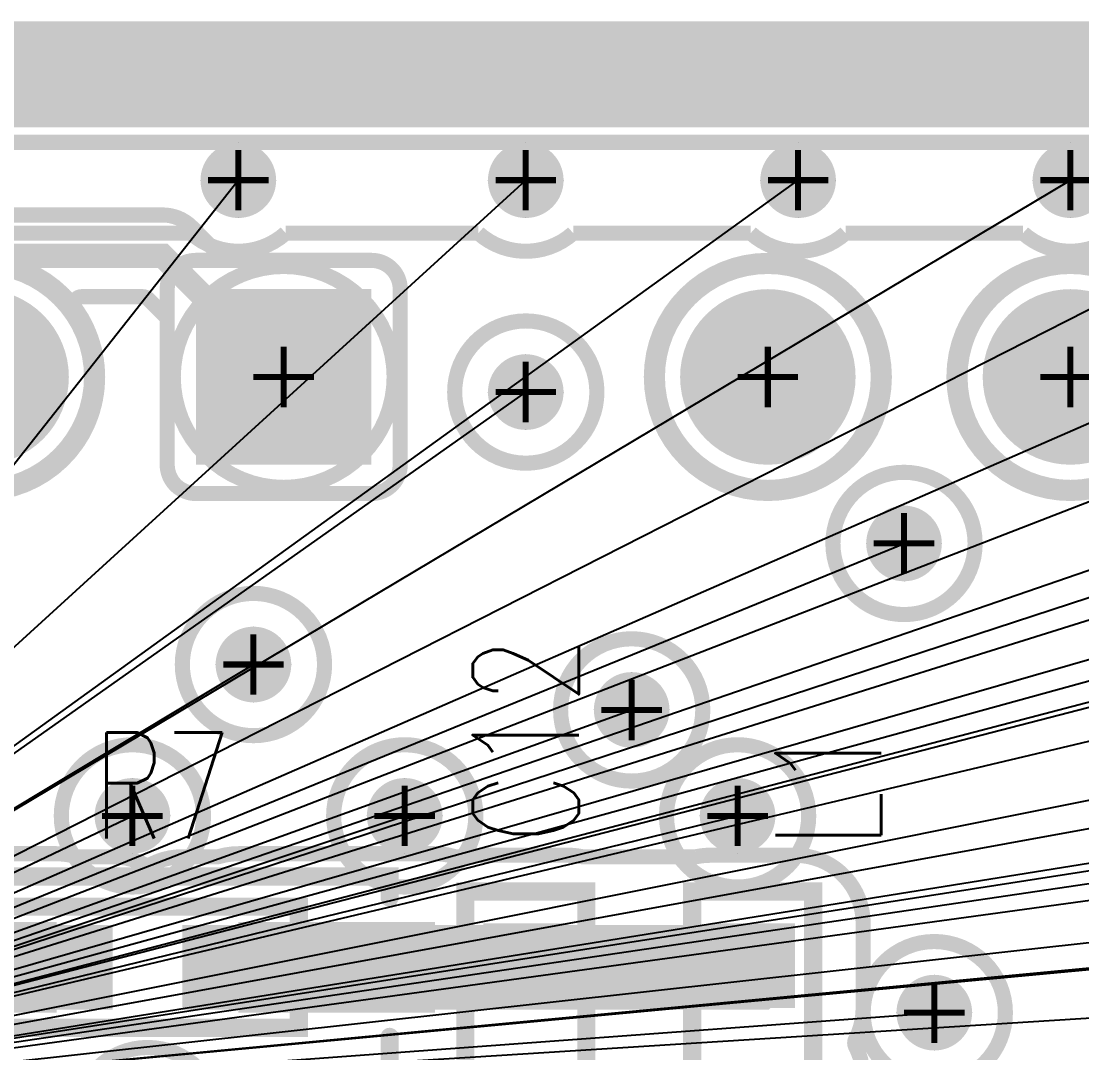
# Model space of a CAD drawing. Extents: x -1.33 to 3.2, y -3.63 to 2.02.
# Drawn here: x 0.4533 to 0.8037, y 1.6768 to 2.0175 of the extents above; entities that cross this region are included whole.
import ezdxf
from ezdxf.enums import TextEntityAlignment as Align

# ---------------------------------------------------------------- set-up
doc = ezdxf.new("R2010")
doc.units = 0
for name, pattern in [('SIG_0', [2, 1, 1]), ('SIG_52', [2, 1, 1]), ('SIG_54', [2, 1, 1]), ('SIG_60', [2, 1, 1]), ('SIG_75', [2, 1, 1])]:
    doc.linetypes.add(name, pattern=pattern)
for name, color, linetype in [('2D_LINE_125', 3, 'CONTINUOUS'), ('2D_LINE_126', 6, 'CONTINUOUS'), ('BOARD_OUTLINE_00', 254, 'CONTINUOUS'), ('DRIL_PLTE_THRU_01', 16, 'CONTINUOUS'), ('DRIL_PLTE_THRU_02', 106, 'CONTINUOUS'), ('DRIL_PLTE_THRU_03', 255, 'CONTINUOUS'), ('DRIL_PLTE_THRU_04', 176, 'CONTINUOUS'), ('DRIL_SYMBOL', 254, 'CONTINUOUS'), ('LINK_00', 254, 'CONTINUOUS'), ('PADS_BOT', 5, 'CONTINUOUS'), ('PADS_INNER', 1, 'CONTINUOUS'), ('PADS_TOP', 1, 'CONTINUOUS'), ('PART_NAME_123', 255, 'CONTINUOUS'), ('PART_NAME_124', 216, 'CONTINUOUS'), ('PART_TOP_2DLINE_123', 255, 'CONTINUOUS'), ('POUR_OUTLINE_01', 1, 'CONTINUOUS'), ('POUR_OUTLINE_02', 112, 'CONTINUOUS'), ('POUR_OUTLINE_03', 222, 'CONTINUOUS'), ('POUR_OUTLINE_04', 5, 'CONTINUOUS'), ('POUR_VIATHERM_01', 1, 'CONTINUOUS'), ('POUR_VIATHERM_02', 112, 'CONTINUOUS'), ('POUR_VIATHERM_04', 5, 'CONTINUOUS'), ('POUR_VOID_01', 1, 'CONTINUOUS'), ('POUR_VOID_02', 112, 'CONTINUOUS'), ('POUR_VOID_03', 222, 'CONTINUOUS'), ('POUR_VOID_04', 5, 'CONTINUOUS'), ('TRACE_01', 1, 'CONTINUOUS'), ('TRACE_04', 5, 'CONTINUOUS'), ('VIAPTS', 34, 'CONTINUOUS')]:
    doc.layers.add(name, color=color, linetype=linetype)
doc.styles.add('W0$005', font='simplex', dxfattribs={"width": 0.75})
doc.styles.add('W0$006', font='simplex', dxfattribs={"width": 0.75})

# ---------------------------------------------------------------- blocks, each defined once
blk = doc.blocks.new('BOARD_1')
at = {"layer": 'BOARD_OUTLINE_00', "const_width": 0.01}
blk.add_lwpolyline([(-0.04, 0), (2.56, 0), (2.56, 0.1), (2.65685, 0.19685), (2.65685, 1.45669), (2.56, 1.55354), (2.56, 2.1), (-0.04, 2.1)], close=True, dxfattribs=at)
blk = doc.blocks.new('DRAWING_9')
at = {"layer": '2D_LINE_125', "const_width": 0.035}
blk.add_lwpolyline([(-0.04, 0), (2.56, 0), (2.56, 0.1), (2.65685, 0.19685), (2.65685, 1.45669), (2.56, 1.55354), (2.56, 2.1), (-0.04, 2.1)], close=True, dxfattribs=at)
blk = doc.blocks.new('DRAWING_10')
at = {"layer": '2D_LINE_126', "const_width": 0.035}
blk.add_lwpolyline([(-0.04, 0), (2.56, 0), (2.56, 0.1), (2.65685, 0.19685), (2.65685, 1.45669), (2.56, 1.55354), (2.56, 2.1), (-0.04, 2.1)], close=True, dxfattribs=at)
blk = doc.blocks.new('POUR_VOID_698')
at = {"layer": 'POUR_VOID_01', "const_width": 0.005}
blk.add_lwpolyline([(-16.5385, -16, 1), (-16.4615, -16, 1)], format="xyb", close=True, dxfattribs=at)
blk = doc.blocks.new('POUR_VOID_697')
at = {"layer": 'POUR_VOID_01', "const_width": 0.005}
blk.add_lwpolyline([(-16.3615, -15.971), (-16.3615, -16.029, -0.414214), (-16.371, -16.0385), (-16.429, -16.0385, -0.414214), (-16.4385, -16.029), (-16.4385, -15.971, -0.414214), (-16.429, -15.9615), (-16.371, -15.9615, -0.414214)], format="xyb", close=True, dxfattribs=at)
blk = doc.blocks.new('POUR_VOID_696')
at = {"layer": 'POUR_VOID_01', "const_width": 0.005}
blk.add_lwpolyline([(-16.2785, -16, 1), (-16.2015, -16, 1)], format="xyb", close=True, dxfattribs=at)
blk = doc.blocks.new('POUR_VOID_695')
at = {"layer": 'POUR_VOID_01', "const_width": 0.005}
blk.add_lwpolyline([(-16.54, -16.1575), (-16.475, -16.1575, -0.071067), (-16.4687, -16.1584, 0.071068), (-16.468, -16.1585), (-16.4565, -16.1585, -0.12007), (-16.44615, -16.16102, 0.243655), (-16.44385, -16.16102, -0.12007), (-16.4335, -16.1585), (-16.422, -16.1585, 0.071068), (-16.4213, -16.1584, -0.071067), (-16.415, -16.1575), (-16.35, -16.1575, -0.071067), (-16.3437, -16.1584, 0.071068), (-16.343, -16.1585), (-16.33897, -16.1585, 0.050124), (-16.33848, -16.15845, -0.050126), (-16.334, -16.158), (-16.306, -16.158, -0.050126), (-16.30152, -16.15845, 0.050124), (-16.30103, -16.1585), (-16.26397, -16.1585, 0.050124), (-16.26348, -16.15845, -0.050126), (-16.259, -16.158), (-16.231, -16.158, -0.414214), (-16.2085, -16.1805), (-16.2085, -16.2085, -0.12007), (-16.21102, -16.21885, 0.243655), (-16.21102, -16.22115, -0.12007), (-16.2085, -16.2315)], format="xyb", dxfattribs=at)
blk = doc.blocks.new('POUR_VOID_694')
at = {"layer": 'POUR_VOID_01', "const_width": 0.005}
blk.add_lwpolyline([(-16.1785, -16, 1), (-16.1015, -16, 1)], format="xyb", close=True, dxfattribs=at)
blk = doc.blocks.new('POUR_OUTLINE_677')
at = {"layer": 'POUR_OUTLINE_01', "const_width": 0.005}
blk.add_lwpolyline([(-15.36565, -16.56621), (-15.36565, -16.55366, 0.198912), (-15.36638, -16.55189), (-15.45591, -16.46237, -0.198912), (-15.4625, -16.44646), (-15.4625, -15.925, 0.414214), (-15.465, -15.9225), (-18.015, -15.9225, 0.414214), (-18.0175, -15.925), (-18.0175, -17.975, 0.414214), (-18.015, -17.9775), (-15.465, -17.9775, 0.414214), (-15.4625, -17.975), (-15.4625, -17.9, -0.198912), (-15.45591, -17.88409), (-15.36638, -17.79456, 0.198912), (-15.36565, -17.79279), (-15.36565, -17.78025, 0.661266), (-15.36988, -17.77845, -2.350215), (-15.36988, -17.67037, 0.661266), (-15.36565, -17.66857), (-15.36565, -16.67789, 0.661266), (-15.36988, -16.67609, -2.350215), (-15.36988, -16.56801, 0.661266)], format="xyb", close=True, dxfattribs=at)
for name in ['POUR_VOID_698', 'POUR_VOID_697', 'POUR_VOID_696', 'POUR_VOID_694', 'POUR_VOID_695']:
    blk.add_blockref(name, (0, 0))
blk = doc.blocks.new('POUR_VIATHERM_749')
at = {"layer": 'POUR_VIATHERM_01'}
for points in [[(-16.25, -16.1325), (-16.25, -16.1325)], [(-16.2625, -16.145), (-16.2625, -16.145)], [(-16.2375, -16.145), (-16.2375, -16.145)], [(-16.25, -16.1575), (-16.25, -16.1575)]]:
    blk.add_lwpolyline(points, dxfattribs=at)
blk = doc.blocks.new('POUR_VIATHERM_750')
at = {"layer": 'POUR_VIATHERM_01'}
for points in [[(-16.45, -16.1325), (-16.45, -16.1325)], [(-16.4625, -16.145), (-16.4625, -16.145)], [(-16.4375, -16.145), (-16.4375, -16.145)], [(-16.45, -16.1575), (-16.45, -16.1575)]]:
    blk.add_lwpolyline(points, dxfattribs=at)
blk = doc.blocks.new('POUR_VIATHERM_751')
at = {"layer": 'POUR_VIATHERM_01'}
for points in [[(-16.36, -16.1325), (-16.36, -16.1325)], [(-16.3725, -16.145), (-16.3725, -16.145)], [(-16.3475, -16.145), (-16.3475, -16.145)], [(-16.36, -16.1575), (-16.36, -16.1575)]]:
    blk.add_lwpolyline(points, dxfattribs=at)
blk = doc.blocks.new('POUR_VIATHERM_915')
at = {"layer": 'POUR_VIATHERM_01'}
for points in [[(-16.185, -16.1975), (-16.185, -16.1975)], [(-16.1975, -16.21), (-16.1975, -16.21)], [(-16.1725, -16.21), (-16.1725, -16.21)], [(-16.185, -16.2225), (-16.185, -16.2225)]]:
    blk.add_lwpolyline(points, dxfattribs=at)
blk = doc.blocks.new('POUR_VIATHERM_1140')
at = {"layer": 'POUR_VIATHERM_01'}
for points in [[(-16.32, -15.9225), (-16.32, -15.9225)], [(-16.3325, -15.935), (-16.3325, -15.935)], [(-16.3075, -15.935), (-16.3075, -15.935)], [(-16.32, -15.9475), (-16.32, -15.9475)]]:
    blk.add_lwpolyline(points, dxfattribs=at)
blk = doc.blocks.new('POUR_VIATHERM_1141')
at = {"layer": 'POUR_VIATHERM_01'}
for points in [[(-16.32, -15.9925), (-16.32, -15.9925)], [(-16.3325, -16.005), (-16.3325, -16.005)], [(-16.3075, -16.005), (-16.3075, -16.005)], [(-16.32, -16.0175), (-16.32, -16.0175)]]:
    blk.add_lwpolyline(points, dxfattribs=at)
blk = doc.blocks.new('POUR_VIATHERM_1142')
at = {"layer": 'POUR_VIATHERM_01'}
for points in [[(-16.23, -15.9225), (-16.23, -15.9225)], [(-16.2425, -15.935), (-16.2425, -15.935)], [(-16.2175, -15.935), (-16.2175, -15.935)], [(-16.23, -15.9475), (-16.23, -15.9475)]]:
    blk.add_lwpolyline(points, dxfattribs=at)
blk = doc.blocks.new('POUR_VIATHERM_1144')
at = {"layer": 'POUR_VIATHERM_01'}
for points in [[(-16.14, -15.9225), (-16.14, -15.9225)], [(-16.1525, -15.935), (-16.1525, -15.935)], [(-16.1275, -15.935), (-16.1275, -15.935)], [(-16.14, -15.9475), (-16.14, -15.9475)]]:
    blk.add_lwpolyline(points, dxfattribs=at)
blk = doc.blocks.new('POUR_VIATHERM_1166')
at = {"layer": 'POUR_VIATHERM_01'}
for points in [[(-16.195, -16.0425), (-16.195, -16.0425)], [(-16.2075, -16.055), (-16.2075, -16.055)], [(-16.1825, -16.055), (-16.1825, -16.055)], [(-16.195, -16.0675), (-16.195, -16.0675)]]:
    blk.add_lwpolyline(points, dxfattribs=at)
blk = doc.blocks.new('POUR_VIATHERM_1226')
at = {"layer": 'POUR_VIATHERM_01'}
for points in [[(-16.41, -16.0825), (-16.41, -16.0825)], [(-16.4225, -16.095), (-16.4225, -16.095)], [(-16.3975, -16.095), (-16.3975, -16.095)], [(-16.41, -16.1075), (-16.41, -16.1075)]]:
    blk.add_lwpolyline(points, dxfattribs=at)
blk = doc.blocks.new('POUR_VIATHERM_1228')
at = {"layer": 'POUR_VIATHERM_01'}
for points in [[(-16.285, -16.0975), (-16.285, -16.0975)], [(-16.2975, -16.11), (-16.2975, -16.11)], [(-16.2725, -16.11), (-16.2725, -16.11)], [(-16.285, -16.1225), (-16.285, -16.1225)]]:
    blk.add_lwpolyline(points, dxfattribs=at)
blk = doc.blocks.new('POUR_VIATHERM_1369')
at = {"layer": 'POUR_VIATHERM_01'}
for points in [[(-16.415, -15.9225), (-16.415, -15.9225)], [(-16.4275, -15.935), (-16.4275, -15.935)], [(-16.4025, -15.935), (-16.4025, -15.935)], [(-16.415, -15.9475), (-16.415, -15.9475)]]:
    blk.add_lwpolyline(points, dxfattribs=at)
blk = doc.blocks.new('POUR_HEADER_0')
for name in ['POUR_OUTLINE_677', 'POUR_VIATHERM_1369', 'POUR_VIATHERM_1140', 'POUR_VIATHERM_1142', 'POUR_VIATHERM_1144', 'POUR_VIATHERM_1141', 'POUR_VIATHERM_1166', 'POUR_VIATHERM_1226', 'POUR_VIATHERM_1228', 'POUR_VIATHERM_750', 'POUR_VIATHERM_751', 'POUR_VIATHERM_749', 'POUR_VIATHERM_915']:
    blk.add_blockref(name, (18, 18))
blk = doc.blocks.new('POUR_VOID_26')
at = {"layer": 'POUR_VOID_04', "const_width": 0.005}
blk.add_lwpolyline([(-16.2785, -16, 1), (-16.2015, -16, 1)], format="xyb", close=True, dxfattribs=at)
blk = doc.blocks.new('POUR_VOID_24')
at = {"layer": 'POUR_VOID_04', "const_width": 0.005}
blk.add_lwpolyline([(-16.1785, -16, 1), (-16.1015, -16, 1)], format="xyb", close=True, dxfattribs=at)
blk = doc.blocks.new('POUR_VOID_12')
at = {"layer": 'POUR_VOID_04', "const_width": 0.005}
blk.add_lwpolyline([(-16.53, -15.9465), (-16.44, -15.9465, -0.198912), (-16.43045, -15.95045), (-16.42014, -15.96077, 0.198912), (-16.41837, -15.9615), (-16.371, -15.9615, -0.414214), (-16.3615, -15.971), (-16.3615, -16.029, -0.414214), (-16.371, -16.0385), (-16.429, -16.0385, -0.414214), (-16.4385, -16.029), (-16.4385, -15.98163, 0.198912), (-16.43923, -15.97986), (-16.44486, -15.97423, 0.198912), (-16.44663, -15.9735), (-16.46676, -15.9735, 0.61177), (-16.46878, -15.97746, -0.752586), (-16.51444, -16.03569, 0.30111)], format="xyb", dxfattribs=at)
blk = doc.blocks.new('POUR_OUTLINE_4')
at = {"layer": 'POUR_OUTLINE_04', "const_width": 0.005}
blk.add_lwpolyline([(-15.36565, -16.56621), (-15.36565, -16.55366, 0.198912), (-15.36638, -16.55189), (-15.45591, -16.46237, -0.198912), (-15.4625, -16.44646), (-15.4625, -15.925, 0.414214), (-15.465, -15.9225), (-18.015, -15.9225, 0.414214), (-18.0175, -15.925), (-18.0175, -17.975, 0.414214), (-18.015, -17.9775), (-15.465, -17.9775, 0.414214), (-15.4625, -17.975), (-15.4625, -17.9, -0.198912), (-15.45591, -17.88409), (-15.36638, -17.79456, 0.198912), (-15.36565, -17.79279), (-15.36565, -17.78025, 0.661266), (-15.36988, -17.77845, -2.350215), (-15.36988, -17.67037, 0.661266), (-15.36565, -17.66857), (-15.36565, -16.67789, 0.661266), (-15.36988, -16.67609, -2.350215), (-15.36988, -16.56801, 0.661266)], format="xyb", close=True, dxfattribs=at)
for name in ['POUR_VOID_12', 'POUR_VOID_26', 'POUR_VOID_24']:
    blk.add_blockref(name, (0, 0))
blk = doc.blocks.new('POUR_VIATHERM_77')
at = {"layer": 'POUR_VIATHERM_04'}
for points in [[(-16.25, -16.1325), (-16.25, -16.1325)], [(-16.2625, -16.145), (-16.2625, -16.145)], [(-16.2375, -16.145), (-16.2375, -16.145)], [(-16.25, -16.1575), (-16.25, -16.1575)]]:
    blk.add_lwpolyline(points, dxfattribs=at)
blk = doc.blocks.new('POUR_VIATHERM_78')
at = {"layer": 'POUR_VIATHERM_04'}
for points in [[(-16.45, -16.1325), (-16.45, -16.1325)], [(-16.4625, -16.145), (-16.4625, -16.145)], [(-16.4375, -16.145), (-16.4375, -16.145)], [(-16.45, -16.1575), (-16.45, -16.1575)]]:
    blk.add_lwpolyline(points, dxfattribs=at)
blk = doc.blocks.new('POUR_VIATHERM_79')
at = {"layer": 'POUR_VIATHERM_04'}
for points in [[(-16.36, -16.1325), (-16.36, -16.1325)], [(-16.3725, -16.145), (-16.3725, -16.145)], [(-16.3475, -16.145), (-16.3475, -16.145)], [(-16.36, -16.1575), (-16.36, -16.1575)]]:
    blk.add_lwpolyline(points, dxfattribs=at)
blk = doc.blocks.new('POUR_VIATHERM_213')
at = {"layer": 'POUR_VIATHERM_04'}
for points in [[(-16.185, -16.1975), (-16.185, -16.1975)], [(-16.1975, -16.21), (-16.1975, -16.21)], [(-16.1725, -16.21), (-16.1725, -16.21)], [(-16.185, -16.2225), (-16.185, -16.2225)]]:
    blk.add_lwpolyline(points, dxfattribs=at)
blk = doc.blocks.new('POUR_VIATHERM_428')
at = {"layer": 'POUR_VIATHERM_04'}
for points in [[(-16.32, -15.9225), (-16.32, -15.9225)], [(-16.3325, -15.935), (-16.3325, -15.935)], [(-16.3075, -15.935), (-16.3075, -15.935)], [(-16.32, -15.9475), (-16.32, -15.9475)]]:
    blk.add_lwpolyline(points, dxfattribs=at)
blk = doc.blocks.new('POUR_VIATHERM_429')
at = {"layer": 'POUR_VIATHERM_04'}
for points in [[(-16.32, -15.9925), (-16.32, -15.9925)], [(-16.3325, -16.005), (-16.3325, -16.005)], [(-16.3075, -16.005), (-16.3075, -16.005)], [(-16.32, -16.0175), (-16.32, -16.0175)]]:
    blk.add_lwpolyline(points, dxfattribs=at)
blk = doc.blocks.new('POUR_VIATHERM_430')
at = {"layer": 'POUR_VIATHERM_04'}
for points in [[(-16.23, -15.9225), (-16.23, -15.9225)], [(-16.2425, -15.935), (-16.2425, -15.935)], [(-16.2175, -15.935), (-16.2175, -15.935)], [(-16.23, -15.9475), (-16.23, -15.9475)]]:
    blk.add_lwpolyline(points, dxfattribs=at)
blk = doc.blocks.new('POUR_VIATHERM_432')
at = {"layer": 'POUR_VIATHERM_04'}
for points in [[(-16.14, -15.9225), (-16.14, -15.9225)], [(-16.1525, -15.935), (-16.1525, -15.935)], [(-16.1275, -15.935), (-16.1275, -15.935)], [(-16.14, -15.9475), (-16.14, -15.9475)]]:
    blk.add_lwpolyline(points, dxfattribs=at)
blk = doc.blocks.new('POUR_VIATHERM_454')
at = {"layer": 'POUR_VIATHERM_04'}
for points in [[(-16.195, -16.0425), (-16.195, -16.0425)], [(-16.2075, -16.055), (-16.2075, -16.055)], [(-16.1825, -16.055), (-16.1825, -16.055)], [(-16.195, -16.0675), (-16.195, -16.0675)]]:
    blk.add_lwpolyline(points, dxfattribs=at)
blk = doc.blocks.new('POUR_VIATHERM_514')
at = {"layer": 'POUR_VIATHERM_04'}
for points in [[(-16.41, -16.0825), (-16.41, -16.0825)], [(-16.4225, -16.095), (-16.4225, -16.095)], [(-16.3975, -16.095), (-16.3975, -16.095)], [(-16.41, -16.1075), (-16.41, -16.1075)]]:
    blk.add_lwpolyline(points, dxfattribs=at)
blk = doc.blocks.new('POUR_VIATHERM_516')
at = {"layer": 'POUR_VIATHERM_04'}
for points in [[(-16.285, -16.0975), (-16.285, -16.0975)], [(-16.2975, -16.11), (-16.2975, -16.11)], [(-16.2725, -16.11), (-16.2725, -16.11)], [(-16.285, -16.1225), (-16.285, -16.1225)]]:
    blk.add_lwpolyline(points, dxfattribs=at)
blk = doc.blocks.new('POUR_VIATHERM_655')
at = {"layer": 'POUR_VIATHERM_04'}
for points in [[(-16.415, -15.9225), (-16.415, -15.9225)], [(-16.4275, -15.935), (-16.4275, -15.935)], [(-16.4025, -15.935), (-16.4025, -15.935)], [(-16.415, -15.9475), (-16.415, -15.9475)]]:
    blk.add_lwpolyline(points, dxfattribs=at)
blk = doc.blocks.new('POUR_HEADER_1')
for name in ['POUR_OUTLINE_4', 'POUR_VIATHERM_655', 'POUR_VIATHERM_428', 'POUR_VIATHERM_430', 'POUR_VIATHERM_432', 'POUR_VIATHERM_429', 'POUR_VIATHERM_454', 'POUR_VIATHERM_514', 'POUR_VIATHERM_516', 'POUR_VIATHERM_78', 'POUR_VIATHERM_79', 'POUR_VIATHERM_77', 'POUR_VIATHERM_213']:
    blk.add_blockref(name, (18, 18))
blk = doc.blocks.new('POUR_VOID_1954')
at = {"layer": 'POUR_VOID_02', "const_width": 0.005}
blk.add_lwpolyline([(-16.5365, -16, 1), (-16.4635, -16, 1)], format="xyb", close=True, dxfattribs=at)
blk = doc.blocks.new('POUR_VOID_1951')
at = {"layer": 'POUR_VOID_02', "const_width": 0.005}
blk.add_lwpolyline([(-16.4365, -16, 1), (-16.3635, -16, 1)], format="xyb", close=True, dxfattribs=at)
blk = doc.blocks.new('POUR_VOID_1948')
at = {"layer": 'POUR_VOID_02', "const_width": 0.005}
blk.add_lwpolyline([(-16.2765, -16, 1), (-16.2035, -16, 1)], format="xyb", close=True, dxfattribs=at)
blk = doc.blocks.new('POUR_VOID_1943')
at = {"layer": 'POUR_VOID_02', "const_width": 0.005}
blk.add_lwpolyline([(-16.1765, -16, 1), (-16.1035, -16, 1)], format="xyb", close=True, dxfattribs=at)
blk = doc.blocks.new('POUR_OUTLINE_1921')
at = {"layer": 'POUR_OUTLINE_02', "const_width": 0.005}
blk.add_lwpolyline([(-15.36565, -17.63338), (-15.36565, -16.71308, -1.466646), (-15.40121, -16.51706), (-15.45591, -16.46237, -0.198912), (-15.4625, -16.44646), (-15.4625, -15.9225), (-18.0175, -15.9225), (-18.0175, -17.9775), (-15.4625, -17.9775), (-15.4625, -17.9, -0.198912), (-15.45591, -17.88409), (-15.40121, -17.82939, -1.466646)], format="xyb", close=True, dxfattribs=at)
for name in ['POUR_VOID_1954', 'POUR_VOID_1951', 'POUR_VOID_1948', 'POUR_VOID_1943']:
    blk.add_blockref(name, (0, 0))
blk = doc.blocks.new('POUR_VIATHERM_2014')
at = {"layer": 'POUR_VIATHERM_02'}
for points in [[(-16.25, -16.1325), (-16.25, -16.1325)], [(-16.2625, -16.145), (-16.2625, -16.145)], [(-16.2375, -16.145), (-16.2375, -16.145)], [(-16.25, -16.1575), (-16.25, -16.1575)]]:
    blk.add_lwpolyline(points, dxfattribs=at)
blk = doc.blocks.new('POUR_VIATHERM_2015')
at = {"layer": 'POUR_VIATHERM_02'}
for points in [[(-16.45, -16.1325), (-16.45, -16.1325)], [(-16.4625, -16.145), (-16.4625, -16.145)], [(-16.4375, -16.145), (-16.4375, -16.145)], [(-16.45, -16.1575), (-16.45, -16.1575)]]:
    blk.add_lwpolyline(points, dxfattribs=at)
blk = doc.blocks.new('POUR_VIATHERM_2016')
at = {"layer": 'POUR_VIATHERM_02'}
for points in [[(-16.36, -16.1325), (-16.36, -16.1325)], [(-16.3725, -16.145), (-16.3725, -16.145)], [(-16.3475, -16.145), (-16.3475, -16.145)], [(-16.36, -16.1575), (-16.36, -16.1575)]]:
    blk.add_lwpolyline(points, dxfattribs=at)
blk = doc.blocks.new('POUR_VIATHERM_2153')
at = {"layer": 'POUR_VIATHERM_02'}
for points in [[(-16.185, -16.1975), (-16.185, -16.1975)], [(-16.1975, -16.21), (-16.1975, -16.21)], [(-16.1725, -16.21), (-16.1725, -16.21)], [(-16.185, -16.2225), (-16.185, -16.2225)]]:
    blk.add_lwpolyline(points, dxfattribs=at)
blk = doc.blocks.new('POUR_VIATHERM_2367')
at = {"layer": 'POUR_VIATHERM_02'}
for points in [[(-16.32, -15.9225), (-16.32, -15.9225)], [(-16.3325, -15.935), (-16.3325, -15.935)], [(-16.3075, -15.935), (-16.3075, -15.935)], [(-16.32, -15.9475), (-16.32, -15.9475)]]:
    blk.add_lwpolyline(points, dxfattribs=at)
blk = doc.blocks.new('POUR_VIATHERM_2368')
at = {"layer": 'POUR_VIATHERM_02'}
for points in [[(-16.32, -15.9925), (-16.32, -15.9925)], [(-16.3325, -16.005), (-16.3325, -16.005)], [(-16.3075, -16.005), (-16.3075, -16.005)], [(-16.32, -16.0175), (-16.32, -16.0175)]]:
    blk.add_lwpolyline(points, dxfattribs=at)
blk = doc.blocks.new('POUR_VIATHERM_2369')
at = {"layer": 'POUR_VIATHERM_02'}
for points in [[(-16.23, -15.9225), (-16.23, -15.9225)], [(-16.2425, -15.935), (-16.2425, -15.935)], [(-16.2175, -15.935), (-16.2175, -15.935)], [(-16.23, -15.9475), (-16.23, -15.9475)]]:
    blk.add_lwpolyline(points, dxfattribs=at)
blk = doc.blocks.new('POUR_VIATHERM_2371')
at = {"layer": 'POUR_VIATHERM_02'}
for points in [[(-16.14, -15.9225), (-16.14, -15.9225)], [(-16.1525, -15.935), (-16.1525, -15.935)], [(-16.1275, -15.935), (-16.1275, -15.935)], [(-16.14, -15.9475), (-16.14, -15.9475)]]:
    blk.add_lwpolyline(points, dxfattribs=at)
blk = doc.blocks.new('POUR_VIATHERM_2393')
at = {"layer": 'POUR_VIATHERM_02'}
for points in [[(-16.195, -16.0425), (-16.195, -16.0425)], [(-16.2075, -16.055), (-16.2075, -16.055)], [(-16.1825, -16.055), (-16.1825, -16.055)], [(-16.195, -16.0675), (-16.195, -16.0675)]]:
    blk.add_lwpolyline(points, dxfattribs=at)
blk = doc.blocks.new('POUR_VIATHERM_2453')
at = {"layer": 'POUR_VIATHERM_02'}
for points in [[(-16.41, -16.0825), (-16.41, -16.0825)], [(-16.4225, -16.095), (-16.4225, -16.095)], [(-16.3975, -16.095), (-16.3975, -16.095)], [(-16.41, -16.1075), (-16.41, -16.1075)]]:
    blk.add_lwpolyline(points, dxfattribs=at)
blk = doc.blocks.new('POUR_VIATHERM_2455')
at = {"layer": 'POUR_VIATHERM_02'}
for points in [[(-16.285, -16.0975), (-16.285, -16.0975)], [(-16.2975, -16.11), (-16.2975, -16.11)], [(-16.2725, -16.11), (-16.2725, -16.11)], [(-16.285, -16.1225), (-16.285, -16.1225)]]:
    blk.add_lwpolyline(points, dxfattribs=at)
blk = doc.blocks.new('POUR_VIATHERM_2593')
at = {"layer": 'POUR_VIATHERM_02'}
for points in [[(-16.415, -15.9225), (-16.415, -15.9225)], [(-16.4275, -15.935), (-16.4275, -15.935)], [(-16.4025, -15.935), (-16.4025, -15.935)], [(-16.415, -15.9475), (-16.415, -15.9475)]]:
    blk.add_lwpolyline(points, dxfattribs=at)
blk = doc.blocks.new('POUR_HEADER_2')
for name in ['POUR_OUTLINE_1921', 'POUR_VIATHERM_2593', 'POUR_VIATHERM_2367', 'POUR_VIATHERM_2369', 'POUR_VIATHERM_2371', 'POUR_VIATHERM_2368', 'POUR_VIATHERM_2393', 'POUR_VIATHERM_2453', 'POUR_VIATHERM_2455', 'POUR_VIATHERM_2015', 'POUR_VIATHERM_2016', 'POUR_VIATHERM_2014', 'POUR_VIATHERM_2153']:
    blk.add_blockref(name, (18, 18))
blk = doc.blocks.new('POUR_VOID_1630')
at = {"layer": 'POUR_VOID_03', "const_width": 0.005}
blk.add_lwpolyline([(-16.5365, -16, 1), (-16.4635, -16, 1)], format="xyb", close=True, dxfattribs=at)
blk = doc.blocks.new('POUR_VOID_1615')
at = {"layer": 'POUR_VOID_03', "const_width": 0.005}
blk.add_lwpolyline([(-16.4365, -16, 1), (-16.3635, -16, 1)], format="xyb", close=True, dxfattribs=at)
blk = doc.blocks.new('POUR_VOID_1614')
at = {"layer": 'POUR_VOID_03', "const_width": 0.005}
blk.add_lwpolyline([(-16.4335, -16.095, 1), (-16.3865, -16.095, 1)], format="xyb", close=True, dxfattribs=at)
blk = doc.blocks.new('POUR_VOID_1613')
at = {"layer": 'POUR_VOID_03', "const_width": 0.005}
blk.add_lwpolyline([(-16.4735, -16.145, 1), (-16.4265, -16.145, 1)], format="xyb", close=True, dxfattribs=at)
blk = doc.blocks.new('POUR_VOID_1612')
at = {"layer": 'POUR_VOID_03', "const_width": 0.005}
blk.add_lwpolyline([(-16.4685, -16.245, 1), (-16.4215, -16.245, 1)], format="xyb", close=True, dxfattribs=at)
blk = doc.blocks.new('POUR_VOID_1601')
at = {"layer": 'POUR_VOID_03', "const_width": 0.005}
blk.add_lwpolyline([(-16.3435, -16.005, 1), (-16.2965, -16.005, 1)], format="xyb", close=True, dxfattribs=at)
blk = doc.blocks.new('POUR_VOID_1600')
at = {"layer": 'POUR_VOID_03', "const_width": 0.005}
blk.add_lwpolyline([(-16.3835, -16.145, 1), (-16.3365, -16.145, 1)], format="xyb", close=True, dxfattribs=at)
blk = doc.blocks.new('POUR_VOID_1589')
at = {"layer": 'POUR_VOID_03', "const_width": 0.005}
blk.add_lwpolyline([(-16.2765, -16, 1), (-16.2035, -16, 1)], format="xyb", close=True, dxfattribs=at)
blk = doc.blocks.new('POUR_VOID_1588')
at = {"layer": 'POUR_VOID_03', "const_width": 0.005}
blk.add_lwpolyline([(-16.3085, -16.11, 1), (-16.2615, -16.11, 1)], format="xyb", close=True, dxfattribs=at)
blk = doc.blocks.new('POUR_VOID_1587')
at = {"layer": 'POUR_VOID_03', "const_width": 0.005}
blk.add_lwpolyline([(-16.2735, -16.145, 1), (-16.2265, -16.145, 1)], format="xyb", close=True, dxfattribs=at)
blk = doc.blocks.new('POUR_VOID_1583')
at = {"layer": 'POUR_VOID_03', "const_width": 0.005}
blk.add_lwpolyline([(-16.1765, -16, 1), (-16.1035, -16, 1)], format="xyb", close=True, dxfattribs=at)
blk = doc.blocks.new('POUR_VOID_1582')
at = {"layer": 'POUR_VOID_03', "const_width": 0.005}
blk.add_lwpolyline([(-16.2185, -16.055, 1), (-16.1715, -16.055, 1)], format="xyb", close=True, dxfattribs=at)
blk = doc.blocks.new('POUR_VOID_1581')
at = {"layer": 'POUR_VOID_03', "const_width": 0.005}
blk.add_lwpolyline([(-16.2085, -16.21, 1), (-16.1615, -16.21, 1)], format="xyb", close=True, dxfattribs=at)
blk = doc.blocks.new('POUR_OUTLINE_1392')
at = {"layer": 'POUR_OUTLINE_03', "const_width": 0.005}
blk.add_lwpolyline([(-16.12432, -15.9525, -0.382552), (-16.15568, -15.9525), (-16.21432, -15.9525, -0.382552), (-16.24568, -15.9525), (-16.30432, -15.9525, -0.382552), (-16.33568, -15.9525), (-16.39932, -15.9525, -0.382552), (-16.43068, -15.9525), (-16.49932, -15.9525, -0.382552), (-16.53068, -15.9525), (-16.58932, -15.9525, -0.382552), (-16.62068, -15.9525), (-16.67932, -15.9525, -0.382552), (-16.71068, -15.9525), (-16.75432, -15.9525, -0.382552), (-16.78568, -15.9525), (-16.84932, -15.9525, -0.382552), (-16.88068, -15.9525), (-16.94432, -15.9525, -0.382552), (-16.97568, -15.9525), (-17.03432, -15.9525, -0.382552)], format="xyb", dxfattribs=at)
for name in ['POUR_VOID_1630', 'POUR_VOID_1615', 'POUR_VOID_1589', 'POUR_VOID_1583', 'POUR_VOID_1601', 'POUR_VOID_1582', 'POUR_VOID_1614', 'POUR_VOID_1588', 'POUR_VOID_1613', 'POUR_VOID_1600', 'POUR_VOID_1587', 'POUR_VOID_1581', 'POUR_VOID_1612']:
    blk.add_blockref(name, (0, 0))
blk = doc.blocks.new('POUR_HEADER_3')
blk.add_blockref('POUR_OUTLINE_1392', (18, 15.915))
blk = doc.blocks.new('DRIL_SYMBOL_0$038')
at = {"layer": 'DRIL_SYMBOL', "const_width": 0.002}
for points in [[(0, -0.01), (0, 0.01)], [(-0.01, 0), (0.01, 0)]]:
    blk.add_lwpolyline(points, dxfattribs=at)
blk = doc.blocks.new('DRIL_HOLE_0$038')
at = {"const_width": 0.019}
blk.add_lwpolyline([(-0.0095, 0, 1), (0.0095, 0, 1)], format="xyb", close=True, dxfattribs=at)
blk.add_blockref('DRIL_SYMBOL_0$038', (0, 0))
blk = doc.blocks.new('PAD_1')
at = {"const_width": 0.029}
blk.add_lwpolyline([(0, -0.0145, 1), (0, 0.0145, 1)], format="xyb", close=True, dxfattribs=at)
blk = doc.blocks.new('PAD_4')
at = {"const_width": 0.058}
blk.add_lwpolyline([(-0.029, 0), (0.029, 0)], dxfattribs=at)
blk = doc.blocks.new('STK_BOT_5')
at = {"layer": 'DRIL_PLTE_THRU_01'}
blk.add_blockref('DRIL_HOLE_0$038', (0, 0), dxfattribs=at)
at = {"layer": 'DRIL_PLTE_THRU_02'}
blk.add_blockref('DRIL_HOLE_0$038', (0, 0), dxfattribs=at)
at = {"layer": 'DRIL_PLTE_THRU_03'}
blk.add_blockref('DRIL_HOLE_0$038', (0, 0), dxfattribs=at)
at = {"layer": 'DRIL_PLTE_THRU_04'}
blk.add_blockref('DRIL_HOLE_0$038', (0, 0), dxfattribs=at)
at = {"layer": 'PADS_BOT'}
blk.add_blockref('PAD_4', (0, 0), dxfattribs=at)
at = {"layer": 'PADS_INNER'}
blk.add_blockref('PAD_1', (0, 0), dxfattribs=at)
at = {"layer": 'PADS_TOP'}
blk.add_blockref('PAD_4', (0, 0), dxfattribs=at)
blk = doc.blocks.new('STK_BOT_4')
at = {"layer": 'DRIL_PLTE_THRU_01'}
blk.add_blockref('DRIL_HOLE_0$038', (0, 0), dxfattribs=at)
at = {"layer": 'DRIL_PLTE_THRU_02'}
blk.add_blockref('DRIL_HOLE_0$038', (0, 0), dxfattribs=at)
at = {"layer": 'DRIL_PLTE_THRU_03'}
blk.add_blockref('DRIL_HOLE_0$038', (0, 0), dxfattribs=at)
at = {"layer": 'DRIL_PLTE_THRU_04'}
blk.add_blockref('DRIL_HOLE_0$038', (0, 0), dxfattribs=at)
at = {"layer": 'PADS_BOT'}
blk.add_blockref('PAD_1', (0, 0), dxfattribs=at)
at = {"layer": 'PADS_INNER'}
blk.add_blockref('PAD_1', (0, 0), dxfattribs=at)
at = {"layer": 'PADS_TOP'}
blk.add_blockref('PAD_1', (0, 0), dxfattribs=at)
blk = doc.blocks.new('SYM_BOT_2')
for name, p in [('STK_BOT_5', (0, 0)), ('STK_BOT_4', (0.1, 0))]:
    blk.add_blockref(name, p)
blk = doc.blocks.new('PART_BOT_0')
blk.add_blockref('SYM_BOT_2', (0, 0))
blk = doc.blocks.new('SYM_BOT_3')
for name, p in [('STK_BOT_5', (0, 0)), ('STK_BOT_4', (0.1, 0)), ('STK_BOT_4', (0.2, 0)), ('STK_BOT_4', (0.3, 0)), ('STK_BOT_4', (0.4, 0)), ('STK_BOT_4', (0.5, 0)), ('STK_BOT_4', (0.6, 0)), ('STK_BOT_4', (0.7, 0))]:
    blk.add_blockref(name, p)
blk = doc.blocks.new('PART_BOT_2')
blk.add_blockref('SYM_BOT_3', (0, 0))
at = {"layer": 'PART_NAME_124', "style": 'W0$006', "width": 0.75}
blk.add_text('H3', height=0.042, dxfattribs=at).set_placement((0.19063, -0.09319), align=Align.MIDDLE_CENTER)
blk = doc.blocks.new('SMOOTH_0$006')
at = {"const_width": 0.003}
blk.add_lwpolyline([(-0.0015, 0, 1), (0.0015, 0, 1)], format="xyb", close=True, dxfattribs=at)
blk = doc.blocks.new('PART_BODY_TOP_24')
at = {"layer": 'PART_TOP_2DLINE_123', "const_width": 0.006}
blk.add_lwpolyline([(-0.05, -0.02), (0.05, -0.02), (0.05, 0.02), (-0.05, 0.02)], close=True, dxfattribs=at)
at = {"layer": 'PART_TOP_2DLINE_123'}
for p in [(-0.05, 0.02), (0.05, 0.02), (-0.05, -0.02), (0.05, -0.02)]:
    blk.add_blockref('SMOOTH_0$006', p, dxfattribs=at)
blk = doc.blocks.new('DRIL_HOLE_0')
blk.add_lwpolyline([(0, 0, 1), (0, 0, 1)], format="xyb", close=True)
blk = doc.blocks.new('PAD_10')
blk.add_lwpolyline([(0, 0, 1), (0, 0, 1)], format="xyb", close=True)
blk = doc.blocks.new('PAD_12')
at = {"const_width": 0.028}
blk.add_lwpolyline([(-0.014, 0), (0.014, 0)], dxfattribs=at)
blk = doc.blocks.new('STK_TOP_8')
at = {"layer": 'DRIL_PLTE_THRU_01'}
blk.add_blockref('DRIL_HOLE_0', (0, 0), dxfattribs=at)
at = {"layer": 'DRIL_PLTE_THRU_02'}
blk.add_blockref('DRIL_HOLE_0', (0, 0), dxfattribs=at)
at = {"layer": 'DRIL_PLTE_THRU_03'}
blk.add_blockref('DRIL_HOLE_0', (0, 0), dxfattribs=at)
at = {"layer": 'DRIL_PLTE_THRU_04'}
blk.add_blockref('DRIL_HOLE_0', (0, 0), dxfattribs=at)
at = {"layer": 'PADS_BOT'}
blk.add_blockref('PAD_10', (0, 0), dxfattribs=at)
at = {"layer": 'PADS_INNER'}
blk.add_blockref('PAD_10', (0, 0), dxfattribs=at)
at = {"layer": 'PADS_TOP'}
blk.add_blockref('PAD_12', (0, 0), dxfattribs=at)
blk = doc.blocks.new('SYM_TOP_6')
for name, p in [('PART_BODY_TOP_24', (0, 0)), ('STK_TOP_8', (-0.0255, 0)), ('STK_TOP_8', (0.0255, 0))]:
    blk.add_blockref(name, p)
blk = doc.blocks.new('PART_TOP_9')
blk.add_blockref('SYM_TOP_6', (0, 0))
at = {"layer": 'PART_NAME_123', "style": 'W0$005', "width": 0.75}
blk.add_text('C12', height=0.035, dxfattribs=at).set_placement((0.1, 0), align=Align.MIDDLE_CENTER)
blk = doc.blocks.new('PART_TOP_89')
blk.add_blockref('SYM_TOP_6', (0, 0))
at = {"layer": 'PART_NAME_123', "style": 'W0$005', "width": 0.75}
blk.add_text('L1', height=0.035, rotation=-180, dxfattribs=at).set_placement((-0.085, 0.025), align=Align.MIDDLE_CENTER)
blk = doc.blocks.new('PART_TOP_127')
blk.add_blockref('SYM_TOP_6', (0, 0))
at = {"layer": 'PART_NAME_123', "style": 'W0$005', "width": 0.75}
blk.add_text('R7', height=0.035, rotation=-180, dxfattribs=at).set_placement((-0.005, -0.06), align=Align.MIDDLE_CENTER)
blk = doc.blocks.new('PART_BODY_TOP_37')
at = {"layer": 'PART_TOP_2DLINE_123', "const_width": 0.006}
for points in [[(-0.073, 0.08), (-0.08, 0.08), (-0.08, -0.08), (-0.073, -0.08)], [(0.073, -0.08), (0.08, -0.08), (0.08, 0.08), (0.073, 0.08)], [(-0.027, -0.08), (0.027, -0.08)]]:
    blk.add_lwpolyline(points, dxfattribs=at)
at = {"layer": 'PART_TOP_2DLINE_123'}
for p in [(-0.08, 0.08), (-0.073, 0.08), (0.073, 0.08), (0.08, 0.08), (-0.08, -0.08), (-0.073, -0.08), (-0.027, -0.08), (0.027, -0.08), (0.073, -0.08), (0.08, -0.08)]:
    blk.add_blockref('SMOOTH_0$006', p, dxfattribs=at)
blk = doc.blocks.new('PAD_43')
at = {"const_width": 0.03}
blk.add_lwpolyline([(-0.0325, 0), (0.0325, 0)], dxfattribs=at)
blk = doc.blocks.new('STK_TOP_32')
at = {"layer": 'DRIL_PLTE_THRU_01'}
blk.add_blockref('DRIL_HOLE_0', (0, 0), dxfattribs=at)
at = {"layer": 'DRIL_PLTE_THRU_02'}
blk.add_blockref('DRIL_HOLE_0', (0, 0), dxfattribs=at)
at = {"layer": 'DRIL_PLTE_THRU_03'}
blk.add_blockref('DRIL_HOLE_0', (0, 0), dxfattribs=at)
at = {"layer": 'DRIL_PLTE_THRU_04'}
blk.add_blockref('DRIL_HOLE_0', (0, 0), dxfattribs=at)
at = {"layer": 'PADS_BOT'}
blk.add_blockref('PAD_10', (0, 0), dxfattribs=at)
at = {"layer": 'PADS_INNER'}
blk.add_blockref('PAD_10', (0, 0), dxfattribs=at)
at = {"layer": 'PADS_TOP', "rotation": 90}
blk.add_blockref('PAD_43', (0, 0), dxfattribs=at)
blk = doc.blocks.new('SYM_TOP_19')
for name, p in [('STK_TOP_32', (-0.05, 0.0625)), ('STK_TOP_32', (0, 0.0625)), ('STK_TOP_32', (0.05, 0.0625)), ('PART_BODY_TOP_37', (0, 0)), ('STK_TOP_32', (-0.05, -0.0625)), ('STK_TOP_32', (0.05, -0.0625))]:
    blk.add_blockref(name, p)
blk = doc.blocks.new('PART_TOP_149')
blk.add_blockref('SYM_TOP_19', (0, 0))
at = {"layer": 'PART_NAME_123', "style": 'W0$005', "width": 0.75}
blk.add_text('U1', height=0.035, rotation=-90, dxfattribs=at).set_placement((-0.105, -0.02), align=Align.MIDDLE_CENTER)
blk = doc.blocks.new('SMOOTH_0$028')
at = {"const_width": 0.014}
blk.add_lwpolyline([(-0.007, 0, 1), (0.007, 0, 1)], format="xyb", close=True, dxfattribs=at)
blk = doc.blocks.new('SMOOTH_0$008')
at = {"const_width": 0.004}
blk.add_lwpolyline([(-0.002, 0, 1), (0.002, 0, 1)], format="xyb", close=True, dxfattribs=at)
blk = doc.blocks.new('DRIL_SYMBOL_0$012')
at = {"layer": 'DRIL_SYMBOL', "const_width": 0.002}
for points in [[(0, -0.01), (0, 0.01)], [(-0.01, 0), (0.01, 0)]]:
    blk.add_lwpolyline(points, dxfattribs=at)
blk = doc.blocks.new('DRIL_HOLE_0$012')
at = {"const_width": 0.006}
blk.add_lwpolyline([(-0.003, 0, 1), (0.003, 0, 1)], format="xyb", close=True, dxfattribs=at)
blk.add_blockref('DRIL_SYMBOL_0$012', (0, 0))
blk = doc.blocks.new('PAD_66')
at = {"const_width": 0.0125}
blk.add_lwpolyline([(0, -0.00625, 1), (0, 0.00625, 1)], format="xyb", close=True, dxfattribs=at)
blk = doc.blocks.new('STK_TOP_3')
at = {"layer": 'DRIL_PLTE_THRU_01'}
blk.add_blockref('DRIL_HOLE_0$012', (0, 0), dxfattribs=at)
at = {"layer": 'DRIL_PLTE_THRU_02'}
blk.add_blockref('DRIL_HOLE_0$012', (0, 0), dxfattribs=at)
at = {"layer": 'DRIL_PLTE_THRU_03'}
blk.add_blockref('DRIL_HOLE_0$012', (0, 0), dxfattribs=at)
at = {"layer": 'DRIL_PLTE_THRU_04'}
blk.add_blockref('DRIL_HOLE_0$012', (0, 0), dxfattribs=at)
at = {"layer": 'PADS_BOT'}
blk.add_blockref('PAD_66', (0, 0), dxfattribs=at)
at = {"layer": 'PADS_INNER'}
blk.add_blockref('PAD_66', (0, 0), dxfattribs=at)
at = {"layer": 'PADS_TOP'}
blk.add_blockref('PAD_66', (0, 0), dxfattribs=at)
blk = doc.blocks.new('SYM_TOP_1')
blk.add_blockref('STK_TOP_3', (0, 0))

msp = doc.modelspace()

# ---------------------------------------------------------------- linework, layer by layer
at = {"layer": 'LINK_00', "linetype": 'SIG_0'}
for q in [(0.62, 1.965), (0.71, 1.965), (0.8, 1.965), (0.89, 1.965), (0.99, 1.965), (1.08, 1.965), (1.18, 1.965), (1.27, 1.965), (1.355, 1.965), (1.465, 1.965), (0.525, 1.965), (0.62, 1.895), (1.145, 1.86), (1.35, 1.85), (1.255, 1.85), (1.035, 1.85), (0.745, 1.845), (0.935, 1.835), (0.83, 1.835), (1.465, 1.83), (0.53, 1.805), (0.655, 1.79), (1.09, 1.785), (1.39, 1.76), (0.69, 1.755), (0.49, 1.755), (0.58, 1.755), (1.01, 1.755), (1.185, 1.755), (0.89, 1.75), (1.295, 1.75), (1.465, 1.73), (0.755, 1.69)]:
    msp.add_line((0.28, 1.655), q, dxfattribs=at)
at = {"layer": 'TRACE_01', "linetype": 'SIG_75', "const_width": 0.028}
msp.add_lwpolyline([(0.4325, 1.705), (0.4695, 1.705)], dxfattribs=at)
at = {"layer": 'TRACE_01', "linetype": 'SIG_54', "const_width": 0.028}
for points in [[(0.5575, 1.705), (0.5205, 1.705)], [(0.5575, 1.705), (0.62, 1.705)], [(0.62, 1.705), (0.6945, 1.705), (0.695, 1.7055)], [(0.62, 1.705), (0.62, 1.7055)]]:
    msp.add_lwpolyline(points, dxfattribs=at)
at = {"layer": 'TRACE_04', "linetype": 'SIG_60', "const_width": 0.008}
msp.add_lwpolyline([(-0.58, 1.42), (-0.58, 1.44), (-0.545, 1.475), (-0.48, 1.475), (-0.37, 1.585), (-0.26, 1.585), (-0.115, 1.73), (-0.08, 1.73), (-0.005, 1.805), (0.17, 1.805), (0.225, 1.86), (0.375, 1.86), (0.39, 1.875), (0.39, 1.92), (0.41, 1.94), (0.5, 1.94), (0.54, 1.9)], dxfattribs=at)

# ---------------------------------------------------------------- block references
for name in ['DRAWING_9', 'DRAWING_10', 'BOARD_1']:
    msp.add_blockref(name, (-1.06, -0.1))
at = {"linetype": 'SIG_0'}
for name in ['POUR_HEADER_0', 'POUR_HEADER_1', 'POUR_HEADER_2']:
    msp.add_blockref(name, (-1.06, -0.1), dxfattribs=at)
at = {"linetype": 'SIG_52'}
msp.add_blockref('POUR_HEADER_3', (-1.06, 1.985), dxfattribs=at)
at = {"xscale": -1}
for name, p in [('PART_BOT_0', (0.54, 1.9)), ('PART_BOT_2', (1.4, 1.9))]:
    msp.add_blockref(name, p, dxfattribs=at)
for name, p, rotation in [('PART_TOP_9', (0.62, 1.68), 90), ('PART_TOP_127', (0.495, 1.705), 180), ('PART_TOP_89', (0.695, 1.68), 270), ('PART_TOP_149', (0.495, 1.655), 90)]:
    msp.add_blockref(name, p, dxfattribs=dict(rotation=rotation))
at = {"layer": 'TRACE_01'}
for p in [(0.4695, 1.705), (0.5205, 1.705), (0.5575, 1.705), (0.5575, 1.705), (0.62, 1.7055), (0.62, 1.705), (0.62, 1.705), (0.62, 1.705), (0.6945, 1.705), (0.695, 1.7055)]:
    msp.add_blockref('SMOOTH_0$028', p, dxfattribs=at)
at = {"layer": 'TRACE_04'}
for p in [(0.5, 1.94), (0.54, 1.9)]:
    msp.add_blockref('SMOOTH_0$008', p, dxfattribs=at)
at = {"layer": 'VIAPTS', "linetype": 'SIG_0'}
for p in [(0.525, 1.965), (0.62, 1.965), (0.71, 1.965), (0.8, 1.965), (0.62, 1.895), (0.745, 1.845), (0.53, 1.805), (0.655, 1.79), (0.49, 1.755), (0.58, 1.755), (0.69, 1.755), (0.755, 1.69)]:
    msp.add_blockref('SYM_TOP_1', p, dxfattribs=at)

doc.saveas('drawing.dxf')
